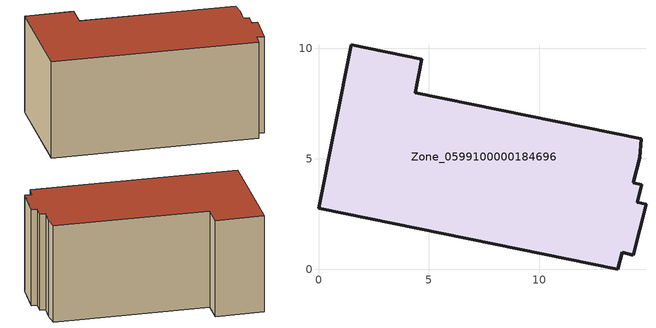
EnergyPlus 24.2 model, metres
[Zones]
Zone_0599100000184696
 floor ground (C_G): 4.37,7.98 14.61,5.9 14.53,5.04 14.24,3.92 14.63,3.82 14.43,3.03 14.82,2.93 14.24,0.64 13.75,0.76 13.55,0 0,2.76 1.48,10.15 4.68,9.51 z0
 wall outside (C_F): 4.68,9.51 1.48,10.15 0,2.76 13.55,0 13.75,0.76 14.24,0.64 14.82,2.93 14.43,3.03 14.63,3.82 14.24,3.92 14.53,5.04 14.61,5.9 4.37,7.98 4.68,9.51 z0:6.83
 roof outside (C_R): 4.37,7.98 4.68,9.51 1.48,10.15 0,2.76 13.55,0 13.75,0.76 14.24,0.64 14.82,2.93 14.43,3.03 14.63,3.82 14.24,3.92 14.53,5.04 14.61,5.9 z6.83
[BUILDING]
Pand.0599100000184696: North Axis=0; Terrain=City; Loads Convergence Tolerance Value=0.04; Temperature Convergence Tolerance Value=0.4; Solar Distribution=FullExterior; Maximum Number of Warmup Days=25; Minimum Number of Warmup Days=1
[Site:Location]
Rotterdam.The.Hague.AP_ZH_NLD Design_Conditions: Latitude=51.96; Longitude=4.45; Time Zone=1; Elevation=-4.5
[SITE:GROUNDTEMPERATURE:BUILDINGSURFACE]
18, 18, 18, 18, 18, 18, 18, 18, 18, 18, 18, 18
[MATERIAL] Thermal Absorptance=0.9; Solar Absorptance=0.7; Visible Absorptance=0.7
Name | Roughness | Thickness | Conductivity | Density | Specific Heat
G.D.1965 | MediumSmooth | 0.15 | 1 | 540 | 1210
F.D.1965 | Rough | 0.3 | 0.857143 | 1920 | 840
R.D.1965 | MediumRough | 0.2 | 0.08 | 1500 | 1000
[CONSTRUCTION]
C_G: G.D.1965
C_F: F.D.1965
C_R: R.D.1965
[ZONE]
Zone_0599100000184696: Type=1; Multiplier=1; Ceiling Height=Autocalculate; Volume=Autocalculate; Floor Area=autocalculate; Part of Total Floor Area=Yes
[ZONEINFILTRATION:DESIGNFLOWRATE]
Infil_Zone_0599100000184696: Zone or ZoneList or Space or SpaceList=Zone_0599100000184696; Schedule=AlwaysOn; Design Flow Rate Calculation Method=Flow/Area; Flow Rate per Floor Area=0.0042; Constant Term Coefficient=1; Temperature Term Coefficient=0; Velocity Term Coefficient=0; Velocity Squared Term Coefficient=0
[HVACTEMPLATE:ZONE:IDEALLOADSAIRSYSTEM]
Zone_0599100000184696: Maximum Heating Supply Air Temperature=50; Minimum Cooling Supply Air Temperature=13; Maximum Heating Supply Air Humidity Ratio=0.0156; Minimum Cooling Supply Air Humidity Ratio=0.0077; Heating Limit=NoLimit; Cooling Limit=NoLimit; Dehumidification Control Type=ConstantSensibleHeatRatio; Cooling Sensible Heat Ratio=0.7; Dehumidification Setpoint=60; Humidification Control Type=None; Humidification Setpoint=30; Outdoor Air Method=None; Outdoor Air Flow Rate per Person=0.00944; Outdoor Air Flow Rate per Zone Floor Area=0; Outdoor Air Flow Rate per Zone=0; Demand Controlled Ventilation Type=None; Outdoor Air Economizer Type=NoEconomizer; Heat Recovery Type=None; Sensible Heat Recovery Effectiveness=0.7; Latent Heat Recovery Effectiveness=0.65
[ZONECONTROL:THERMOSTAT]
ThermostatControl_Zone_0599100000184696: Zone or ZoneList=Zone_0599100000184696; Control Type Schedule=DualSetpointControlType; Control 1=Thermostat_Zone_0599100000184696; Temperature Difference Between Cutout And Setpoint=0
[THERMOSTATSETPOINT:DUALSETPOINT]
Thermostat_Zone_0599100000184696: Heating Setpoint Temperature Schedule=HeatingSetpoint_Zone_0599100000184696; Cooling Setpoint Temperature Schedule=CoolingSetpoint_Zone_0599100000184696
[SCHEDULE:COMPACT]
HeatingSetpoint_Zone_0599100000184696: Through: 12/31, For: AllDays, Until: 24:00, 21
CoolingSetpoint_Zone_0599100000184696: Through: 12/31, For: AllDays, Until: 24:00, 24
DualSetpointControlType: Through: 12/31, For: AllDays, Until: 24:00, 4
AlwaysOn: Through: 12/31, For: AllDays, Until: 24:00, 1
